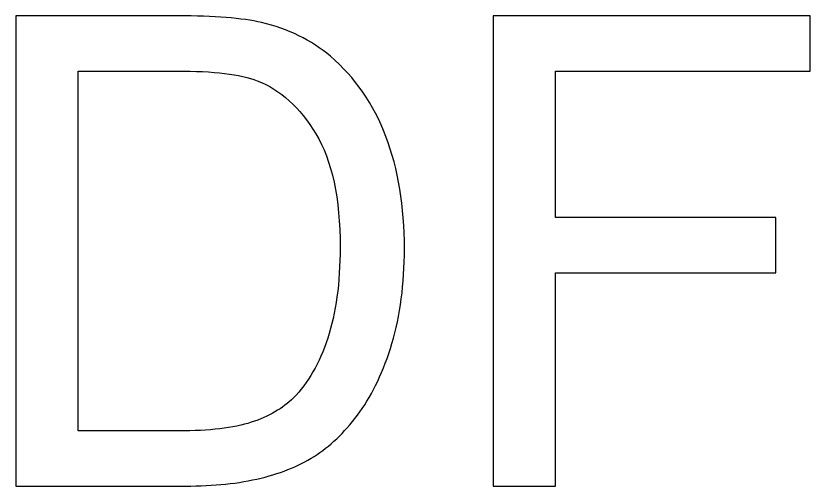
# Model space of a CAD drawing. Header units: millimetres. Extents: x -836 to 1139, y -247 to 439.
# Drawn here: x 341.01 to 383.7, y 233.35 to 258.61 of the extents above; entities that cross this region are included whole.
import ezdxf

# ---------------------------------------------------------------- set-up
doc = ezdxf.new("R2010")
doc.units = ezdxf.units.MM
doc.header["$MEASUREMENT"] = 0
doc.layers.add('Layer 1', color=7, linetype='Continuous')

msp = doc.modelspace()

# ---------------------------------------------------------------- linework, layer by layer
at = {"layer": 'Layer 1'}
for points, knots in [([(341.0076, 233.3519), (341.0076, 233.3519), (341.0076, 258.6107), (341.0076, 258.6107), (341.0076, 258.6107), (341.0076, 258.6107), (349.7094, 258.6107), (349.7094, 258.6107), (349.7094, 258.6107), (351.6732, 258.6107), (353.1725, 258.4931), (354.2073, 258.2521), (354.2073, 258.2521), (355.6537, 257.9169), (356.8884, 257.3113), (357.9115, 256.4412), (357.9115, 256.4412), (359.2462, 255.3123), (360.2398, 253.8776), (360.8983, 252.1255), (360.8983, 252.1255), (361.5627, 250.3734), (361.892, 248.3684), (361.892, 246.1165), (361.892, 246.1165), (361.892, 244.1998), (361.6686, 242.5006), (361.2217, 241.0189), (361.2217, 241.0189), (360.7749, 239.5373), (360.1987, 238.3084), (359.499, 237.3383), (359.499, 237.3383), (358.7934, 236.3681), (358.0291, 235.6038), (357.1942, 235.0511), (357.1942, 235.0511), (356.3651, 234.4925), (355.3597, 234.0692), (354.1838, 233.7811), (354.1838, 233.7811), (353.002, 233.493), (351.6497, 233.3519), (350.121, 233.3519), (350.121, 233.3519), (350.121, 233.3519), (341.0076, 233.3519), (341.0076, 233.3519)], [0, 0, 0, 0, 0.0769231, 0.0769231, 0.0769231, 0.0769231, 0.1538462, 0.1538462, 0.1538462, 0.1538462, 0.2307692, 0.2307692, 0.2307692, 0.2307692, 0.3076923, 0.3076923, 0.3076923, 0.3076923, 0.3846154, 0.3846154, 0.3846154, 0.3846154, 0.4615385, 0.4615385, 0.4615385, 0.4615385, 0.5384615, 0.5384615, 0.5384615, 0.5384615, 0.6153846, 0.6153846, 0.6153846, 0.6153846, 0.6923077, 0.6923077, 0.6923077, 0.6923077, 0.7692308, 0.7692308, 0.7692308, 0.7692308, 0.8461538, 0.8461538, 0.8461538, 0.8461538, 1, 1, 1, 1]), ([(366.6604, 233.3519), (366.6604, 233.3519), (366.6604, 258.6107), (366.6604, 258.6107), (366.6604, 258.6107), (366.6604, 258.6107), (383.6995, 258.6107), (383.6995, 258.6107), (383.6995, 258.6107), (383.6995, 258.6107), (383.6995, 255.6474), (383.6995, 255.6474), (383.6995, 255.6474), (383.6995, 255.6474), (370.0118, 255.6474), (370.0118, 255.6474), (370.0118, 255.6474), (370.0118, 255.6474), (370.0118, 247.7805), (370.0118, 247.7805), (370.0118, 247.7805), (370.0118, 247.7805), (381.8651, 247.7805), (381.8651, 247.7805), (381.8651, 247.7805), (381.8651, 247.7805), (381.8651, 244.8172), (381.8651, 244.8172), (381.8651, 244.8172), (381.8651, 244.8172), (370.0118, 244.8172), (370.0118, 244.8172), (370.0118, 244.8172), (370.0118, 244.8172), (370.0118, 233.3519), (370.0118, 233.3519), (370.0118, 233.3519), (370.0118, 233.3519), (366.6604, 233.3519), (366.6604, 233.3519)], [0, 0, 0, 0, 0.0909091, 0.0909091, 0.0909091, 0.0909091, 0.1818182, 0.1818182, 0.1818182, 0.1818182, 0.2727273, 0.2727273, 0.2727273, 0.2727273, 0.3636364, 0.3636364, 0.3636364, 0.3636364, 0.4545455, 0.4545455, 0.4545455, 0.4545455, 0.5454545, 0.5454545, 0.5454545, 0.5454545, 0.6363636, 0.6363636, 0.6363636, 0.6363636, 0.7272727, 0.7272727, 0.7272727, 0.7272727, 0.8181818, 0.8181818, 0.8181818, 0.8181818, 1, 1, 1, 1]), ([(344.359, 236.3152), (344.359, 236.3152), (349.7447, 236.3152), (349.7447, 236.3152), (349.7447, 236.3152), (351.4086, 236.3152), (352.7139, 236.4681), (353.6605, 236.7797), (353.6605, 236.7797), (354.6071, 237.0913), (355.3597, 237.5264), (355.9242, 238.0909), (355.9242, 238.0909), (356.712, 238.8846), (357.3294, 239.9547), (357.7704, 241.2953), (357.7704, 241.2953), (358.2113, 242.6358), (358.4348, 244.2586), (358.4348, 246.1695), (358.4348, 246.1695), (358.4348, 248.8153), (357.9997, 250.8496), (357.1354, 252.2725), (357.1354, 252.2725), (356.2711, 253.6954), (355.2186, 254.6479), (353.978, 255.13), (353.978, 255.13), (353.0843, 255.4769), (351.6438, 255.6474), (349.6565, 255.6474), (349.6565, 255.6474), (349.6565, 255.6474), (344.359, 255.6474), (344.359, 255.6474), (344.359, 255.6474), (344.359, 255.6474), (344.359, 236.3152), (344.359, 236.3152)], [0, 0, 0, 0, 0.0909091, 0.0909091, 0.0909091, 0.0909091, 0.1818182, 0.1818182, 0.1818182, 0.1818182, 0.2727273, 0.2727273, 0.2727273, 0.2727273, 0.3636364, 0.3636364, 0.3636364, 0.3636364, 0.4545455, 0.4545455, 0.4545455, 0.4545455, 0.5454545, 0.5454545, 0.5454545, 0.5454545, 0.6363636, 0.6363636, 0.6363636, 0.6363636, 0.7272727, 0.7272727, 0.7272727, 0.7272727, 0.8181818, 0.8181818, 0.8181818, 0.8181818, 1, 1, 1, 1])]:
    msp.add_open_spline(points, degree=3, knots=knots, dxfattribs=at)

doc.saveas('drawing.dxf')
